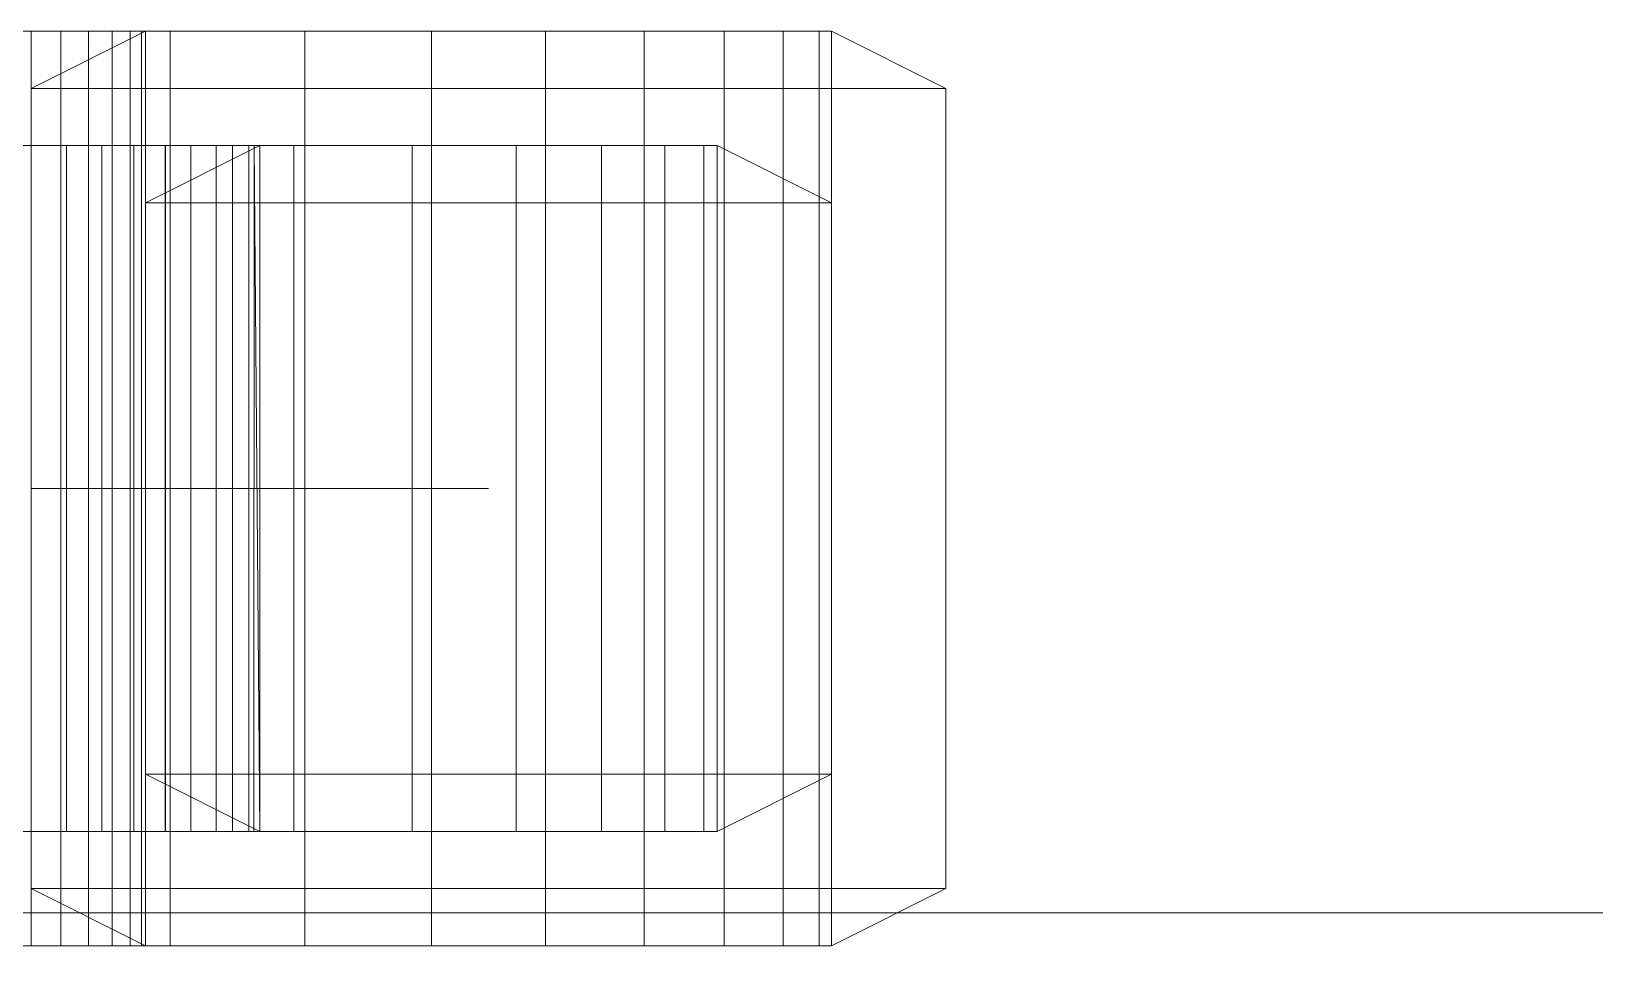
# Model space of a CAD drawing. Header units: inches. Extents: x -3354 to -3, y -8 to 1149.
# Drawn here: x -2851.11 to -2823.75, y 715.11 to 731.42 of the extents above; entities that cross this region are included whole.
import ezdxf

# ---------------------------------------------------------------- set-up
doc = ezdxf.new("R2010")
doc.units = ezdxf.units.IN
doc.header["$MEASUREMENT"] = 0
doc.layers.add('M-HVAC-DUCT', color=70, linetype='Continuous', lineweight=13)
doc.layers.add('M-HVAC-DUCT-CNTR', color=70, linetype='Continuous', lineweight=13)

# ---------------------------------------------------------------- blocks, each defined once
blk = doc.blocks.new('Rectangular Duct Elbow - Radius - Supply-427609-01 - Lower Parking Level')
at = {"layer": 'M-HVAC-DUCT', "color": 8}
blk.add_arc((-8, 8), 8, 270, 0, dxfattribs=at)
at = {"layer": 'M-HVAC-DUCT', "color": 11}
mesh = blk.add_polyface(dxfattribs=at)
corners = [(-4, 8, -6), (-4.196, 6.764, -6), (-4.764, 5.649, -6), (-5.649, 4.764, -6), (-6.764, 4.196, -6), (-8, 4, -6), (-8, 4, 6), (-6.764, 4.196, 6), (-5.649, 4.764, 6), (-4.764, 5.649, 6), (-4.196, 6.764, 6), (-4, 8, 6), (-6.206, 4.48, -6), (-6.206, 4.48, 6), (-7.382, 4.098, -6), (-7.382, 4.098, 6), (-5.206, 5.206, 6), (-5.206, 5.206, -6), (-4.48, 6.206, 6), (-4.48, 6.206, -6), (-4.105, 7.339, 6), (-4.098, 7.382, -6)]
mesh.append_faces([[corners[k] for k in face] for face in [(20, 21, 1, 10), (21, 20, 11)]], dxfattribs={"vtx0": -1, "vtx2": -1, "color": 11})
mesh.append_faces([[corners[k] for k in face] for face in [(7, 13, 12, 4), (3, 12, 13, 8), (4, 14, 15, 7), (16, 9, 2, 17), (18, 10, 1, 19), (19, 2, 9, 18), (17, 3, 8, 16)]], dxfattribs={"vtx1": -1, "vtx3": -1, "color": 11})
mesh.append_faces([[corners[k] for k in face] for face in [(5, 6, 15, 14), (11, 0, 21)]], dxfattribs={"vtx2": -1, "color": 11})
mesh = blk.add_polyface(dxfattribs=at)
corners = [(4, 8, -6), (3.769, 5.659, -6), (3.087, 3.408, -6), (1.978, 1.333, -6), (0.485, -0.485, -6), (-1.333, -1.978, -6), (-3.408, -3.087, -6), (-5.659, -3.769, -6), (-8, -4, -6), (-8, 4, -6), (-6.764, 4.196, -6), (-5.649, 4.764, -6), (-4.764, 5.649, -6), (-4.196, 6.764, -6), (-4, 8, -6)]
mesh.append_faces([[corners[k] for k in face] for face in [(2, 12, 13, 1), (6, 10, 11, 5)]], dxfattribs={"vtx0": -1, "vtx2": -1, "color": 11})
mesh.append_faces([[corners[k] for k in face] for face in [(12, 2, 3, 4)]], dxfattribs={"vtx0": -1, "vtx3": -1, "color": 11})
mesh.append_faces([[corners[k] for k in face] for face in [(6, 7, 10)]], dxfattribs={"vtx1": -1, "vtx2": -1, "color": 11})
mesh.append_faces([[corners[k] for k in face] for face in [(11, 12, 4, 5)]], dxfattribs={"vtx1": -1, "vtx3": -1, "color": 11})
mesh.append_faces([[corners[k] for k in face] for face in [(14, 0, 1, 13)]], dxfattribs={"vtx2": -1, "color": 11})
mesh.append_faces([[corners[k] for k in face] for face in [(7, 8, 9, 10)]], dxfattribs={"vtx3": -1, "color": 11})
mesh = blk.add_polyface(dxfattribs=at)
corners = [(4, 8, 6), (3.769, 5.659, 6), (3.087, 3.408, 6), (1.978, 1.333, 6), (0.485, -0.485, 6), (-1.333, -1.978, 6), (-3.408, -3.087, 6), (-5.659, -3.769, 6), (-8, -4, 6), (-8, -4, -6), (-5.659, -3.769, -6), (-3.408, -3.087, -6), (-1.333, -1.978, -6), (0.485, -0.485, -6), (1.978, 1.333, -6), (3.087, 3.408, -6), (3.769, 5.659, -6), (4, 8, -6)]
mesh.append_faces([[corners[k] for k in face] for face in [(1, 16, 17, 0)]], dxfattribs={"vtx0": -1, "color": 11})
mesh.append_faces([[corners[k] for k in face] for face in [(6, 11, 12, 5), (5, 12, 13, 4), (3, 14, 15, 2), (2, 15, 16, 1), (14, 3, 4, 13)]], dxfattribs={"vtx0": -1, "vtx2": -1, "color": 11})
mesh.append_faces([[corners[k] for k in face] for face in [(10, 11, 6, 7)]], dxfattribs={"vtx1": -1, "vtx3": -1, "color": 11})
mesh.append_faces([[corners[k] for k in face] for face in [(7, 8, 9, 10)]], dxfattribs={"vtx3": -1, "color": 11})
mesh = blk.add_polyface(dxfattribs=at)
corners = [(-4, 8, 6), (-4.196, 6.764, 6), (-4.764, 5.649, 6), (-5.649, 4.764, 6), (-6.764, 4.196, 6), (-8, 4, 6), (-8, -4, 6), (-5.659, -3.769, 6), (-3.408, -3.087, 6), (-1.333, -1.978, 6), (0.485, -0.485, 6), (1.978, 1.333, 6), (3.087, 3.408, 6), (3.769, 5.659, 6), (4, 8, 6)]
mesh.append_faces([[corners[k] for k in face] for face in [(2, 11, 12)]], dxfattribs={"vtx0": -1, "vtx2": -1, "color": 11})
mesh.append_faces([[corners[k] for k in face] for face in [(6, 7, 5)]], dxfattribs={"vtx1": -1, "color": 11})
mesh.append_faces([[corners[k] for k in face] for face in [(9, 10, 3)]], dxfattribs={"vtx1": -1, "vtx2": -1, "color": 11})
mesh.append_faces([[corners[k] for k in face] for face in [(2, 3, 10, 11), (1, 2, 12, 13), (3, 4, 8, 9), (7, 8, 4, 5)]], dxfattribs={"vtx1": -1, "vtx3": -1, "color": 11})
mesh.append_faces([[corners[k] for k in face] for face in [(13, 14, 0, 1)]], dxfattribs={"vtx3": -1, "color": 11})
mesh = blk.add_polyface(dxfattribs=at)
corners = [(4, 8, 6), (4, 8, -6), (-4, 8, -6), (-4, 8, 6)]
mesh.append_faces([[corners[k] for k in face] for face in [(0, 1, 2, 3)]], dxfattribs={"color": 11})
mesh = blk.add_polyface(dxfattribs=at)
corners = [(-8, 4, -6), (-8, -4, -6), (-8, -4, 6), (-8, 4, 6)]
mesh.append_faces([[corners[k] for k in face] for face in [(0, 1, 2, 3)]], dxfattribs={"color": 11})
blk = doc.blocks.new('Rectangular Duct Transition - Angle - Supply-768689-01 - Lower Parking Level')
at = {"layer": 'M-HVAC-DUCT', "color": 11}
mesh = blk.add_polyface(dxfattribs=at)
corners = [(0, 4, -6), (4.828, 6, -5), (4.828, -6, -5), (0, -4, -6)]
mesh.append_faces([[corners[k] for k in face] for face in [(0, 1, 2, 3)]], dxfattribs={"color": 11})
mesh = blk.add_polyface(dxfattribs=at)
corners = [(0, 4, 6), (4.828, 6, 5), (4.828, 6, -5), (0, 4, -6)]
mesh.append_faces([[corners[k] for k in face] for face in [(0, 1, 2, 3)]], dxfattribs={"color": 11})
mesh = blk.add_polyface(dxfattribs=at)
corners = [(0, -4, 6), (4.828, -6, 5), (4.828, 6, 5), (0, 4, 6)]
mesh.append_faces([[corners[k] for k in face] for face in [(0, 1, 2, 3)]], dxfattribs={"color": 11})
mesh = blk.add_polyface(dxfattribs=at)
corners = [(4.828, -6, -5), (4.828, 6, -5), (4.828, 6, 5), (4.828, -6, 5)]
mesh.append_faces([[corners[k] for k in face] for face in [(0, 1, 2, 3)]], dxfattribs={"color": 11})
mesh = blk.add_polyface(dxfattribs=at)
corners = [(0, 4, 6), (0, 4, -6), (0, -4, -6), (0, -4, 6)]
mesh.append_faces([[corners[k] for k in face] for face in [(0, 1, 2, 3)]], dxfattribs={"color": 11})
mesh = blk.add_polyface(dxfattribs=at)
corners = [(0, -4, -6), (4.828, -6, -5), (4.828, -6, 5), (0, -4, 6)]
mesh.append_faces([[corners[k] for k in face] for face in [(0, 1, 2, 3)]], dxfattribs={"color": 11})

msp = doc.modelspace()

# ---------------------------------------------------------------- linework, layer by layer
at = {"layer": 'M-HVAC-DUCT-CNTR', "color": 8}
msp.add_line((-2843.108, 723.419, 477.578), (-2843.108, 723.419, 510.563), dxfattribs=at)

# ---------------------------------------------------------------- block references
at = {"layer": 'M-HVAC-DUCT', "color": 8, "extrusion": (0, -1, 0)}
msp.add_blockref('Rectangular Duct Elbow - Radius - Supply-427609-01 - Lower Parking Level', (-2843.108, 464.75, -723.419), dxfattribs=at)
at = {"layer": 'M-HVAC-DUCT', "color": 11, "extrusion": (0, 1, 0), "rotation": 90}
msp.add_blockref('Rectangular Duct Transition - Angle - Supply-768689-01 - Lower Parking Level', (2843.108, 472.75, 723.419), dxfattribs=at)

# ---------------------------------------------------------------- meshes
at = {"layer": 'M-HVAC-DUCT', "color": 11}
mesh = msp.add_polyface(dxfattribs=at)
corners = [(-2869.108, 715.419, 470.75), (-2851.108, 715.419, 470.75), (-2851.108, 731.419, 470.75), (-2869.108, 731.419, 470.75)]
mesh.append_faces([[corners[k] for k in face] for face in [(0, 1, 2, 3)]], dxfattribs={"color": 11})
mesh = msp.add_polyface(dxfattribs=at)
corners = [(-2869.108, 731.419, 470.75), (-2851.108, 731.419, 470.75), (-2851.108, 731.419, 458.75), (-2869.108, 731.419, 458.75)]
mesh.append_faces([[corners[k] for k in face] for face in [(0, 1, 2, 3)]], dxfattribs={"color": 11})
mesh = msp.add_polyface(dxfattribs=at)
corners = [(-2869.108, 731.419, 458.75), (-2851.108, 731.419, 458.75), (-2851.108, 715.419, 458.75), (-2869.108, 715.419, 458.75)]
mesh.append_faces([[corners[k] for k in face] for face in [(0, 1, 2, 3)]], dxfattribs={"color": 11})
mesh = msp.add_polyface(dxfattribs=at)
corners = [(-2851.108, 715.419, 458.75), (-2851.108, 731.419, 458.75), (-2851.108, 731.419, 470.75), (-2851.108, 715.419, 470.75)]
mesh.append_faces([[corners[k] for k in face] for face in [(0, 1, 2, 3)]], dxfattribs={"color": 11})
mesh = msp.add_polyface(dxfattribs=at)
corners = [(-2849.108, 731.419, 472.75), (-2837.108, 731.419, 472.75), (-2837.321, 731.419, 470.319), (-2837.953, 731.419, 467.962), (-2838.984, 731.419, 465.75), (-2840.384, 731.419, 463.751), (-2842.109, 731.419, 462.025), (-2844.108, 731.419, 460.626), (-2846.32, 731.419, 459.594), (-2848.677, 731.419, 458.963), (-2851.108, 731.419, 458.75), (-2851.108, 731.419, 470.75), (-2850.591, 731.419, 470.818), (-2850.108, 731.419, 471.018), (-2849.694, 731.419, 471.336), (-2849.376, 731.419, 471.75), (-2849.177, 731.419, 472.232)]
mesh.append_faces([[corners[k] for k in face] for face in [(2, 0, 1)]], dxfattribs={"vtx0": -1, "color": 11})
mesh.append_faces([[corners[k] for k in face] for face in [(5, 14, 15, 4)]], dxfattribs={"vtx0": -1, "vtx2": -1, "color": 11})
mesh.append_faces([[corners[k] for k in face] for face in [(7, 8, 13), (5, 6, 14)]], dxfattribs={"vtx1": -1, "vtx2": -1, "color": 11})
mesh.append_faces([[corners[k] for k in face] for face in [(13, 14, 6, 7), (16, 0, 2, 3), (12, 13, 8, 9), (15, 16, 3, 4)]], dxfattribs={"vtx1": -1, "vtx3": -1, "color": 11})
mesh.append_faces([[corners[k] for k in face] for face in [(9, 10, 11, 12)]], dxfattribs={"vtx3": -1, "color": 11})
mesh = msp.add_polyface(dxfattribs=at)
corners = [(-2851.108, 715.419, 470.75), (-2850.591, 715.419, 470.818), (-2850.108, 715.419, 471.018), (-2849.694, 715.419, 471.336), (-2849.376, 715.419, 471.75), (-2849.177, 715.419, 472.232), (-2849.108, 715.419, 472.75), (-2849.108, 731.419, 472.75), (-2849.177, 731.419, 472.232), (-2849.376, 731.419, 471.75), (-2849.694, 731.419, 471.336), (-2850.108, 731.419, 471.018), (-2850.591, 731.419, 470.818), (-2851.108, 731.419, 470.75)]
mesh.append_faces([[corners[k] for k in face] for face in [(8, 5, 6, 7)]], dxfattribs={"vtx0": -1, "color": 11})
mesh.append_faces([[corners[k] for k in face] for face in [(9, 4, 5, 8), (4, 9, 10, 3), (12, 1, 2, 11), (3, 10, 11, 2)]], dxfattribs={"vtx0": -1, "vtx2": -1, "color": 11})
mesh.append_faces([[corners[k] for k in face] for face in [(13, 0, 1, 12)]], dxfattribs={"vtx2": -1, "color": 11})
mesh = msp.add_polyface(dxfattribs=at)
corners = [(-2851.108, 715.419, 470.75), (-2851.108, 731.419, 470.75), (-2851.108, 731.419, 458.75), (-2851.108, 715.419, 458.75)]
mesh.append_faces([[corners[k] for k in face] for face in [(0, 1, 2, 3)]], dxfattribs={"color": 11})
mesh = msp.add_polyface(dxfattribs=at)
corners = [(-2837.108, 715.419, 472.75), (-2837.321, 715.419, 470.319), (-2837.953, 715.419, 467.962), (-2838.984, 715.419, 465.75), (-2840.384, 715.419, 463.751), (-2842.109, 715.419, 462.025), (-2844.108, 715.419, 460.626), (-2846.32, 715.419, 459.594), (-2848.677, 715.419, 458.963), (-2851.108, 715.419, 458.75), (-2851.108, 731.419, 458.75), (-2848.677, 731.419, 458.963), (-2846.32, 731.419, 459.594), (-2844.108, 731.419, 460.626), (-2842.109, 731.419, 462.025), (-2840.384, 731.419, 463.751), (-2838.984, 731.419, 465.75), (-2837.953, 731.419, 467.962), (-2837.321, 731.419, 470.319), (-2837.108, 731.419, 472.75)]
mesh.append_faces([[corners[k] for k in face] for face in [(8, 11, 12, 7)]], dxfattribs={"vtx0": -1, "vtx2": -1, "color": 11})
mesh.append_faces([[corners[k] for k in face] for face in [(10, 11, 8, 9)]], dxfattribs={"vtx1": -1, "color": 11})
mesh.append_faces([[corners[k] for k in face] for face in [(12, 13, 6, 7), (13, 14, 5, 6), (4, 5, 14, 15), (15, 16, 3, 4), (17, 18, 1, 2), (16, 17, 2, 3)]], dxfattribs={"vtx1": -1, "vtx3": -1, "color": 11})
mesh.append_faces([[corners[k] for k in face] for face in [(18, 19, 0, 1)]], dxfattribs={"vtx3": -1, "color": 11})
mesh = msp.add_polyface(dxfattribs=at)
corners = [(-2849.108, 731.419, 472.75), (-2851.108, 730.419, 477.578), (-2835.108, 730.419, 477.578), (-2837.108, 731.419, 472.75)]
mesh.append_faces([[corners[k] for k in face] for face in [(0, 1, 2, 3)]], dxfattribs={"color": 11})
mesh = msp.add_polyface(dxfattribs=at)
corners = [(-2849.108, 715.419, 472.75), (-2851.108, 716.419, 477.578), (-2851.108, 730.419, 477.578), (-2849.108, 731.419, 472.75)]
mesh.append_faces([[corners[k] for k in face] for face in [(0, 1, 2, 3)]], dxfattribs={"color": 11})
mesh = msp.add_polyface(dxfattribs=at)
corners = [(-2837.108, 715.419, 472.75), (-2837.108, 731.419, 472.75), (-2849.108, 731.419, 472.75), (-2849.108, 715.419, 472.75)]
mesh.append_faces([[corners[k] for k in face] for face in [(0, 1, 2, 3)]], dxfattribs={"color": 11})
mesh = msp.add_polyface(dxfattribs=at)
corners = [(-2849.108, 715.419, 472.75), (-2849.108, 731.419, 472.75), (-2837.108, 731.419, 472.75), (-2837.108, 715.419, 472.75)]
mesh.append_faces([[corners[k] for k in face] for face in [(0, 1, 2, 3)]], dxfattribs={"color": 11})
mesh = msp.add_polyface(dxfattribs=at)
corners = [(-2837.108, 731.419, 472.75), (-2835.108, 730.419, 477.578), (-2835.108, 716.419, 477.578), (-2837.108, 715.419, 472.75)]
mesh.append_faces([[corners[k] for k in face] for face in [(0, 1, 2, 3)]], dxfattribs={"color": 11})
mesh = msp.add_polyface(dxfattribs=at)
corners = [(-2851.108, 730.419, 510.563), (-2851.108, 716.419, 510.563), (-2835.108, 716.419, 510.563), (-2835.108, 730.419, 510.563)]
mesh.append_faces([[corners[k] for k in face] for face in [(0, 1, 2, 3)]], dxfattribs={"color": 11})
mesh = msp.add_polyface(dxfattribs=at)
corners = [(-2835.108, 730.419, 477.578), (-2835.108, 716.419, 477.578), (-2851.108, 716.419, 477.578), (-2851.108, 730.419, 477.578)]
mesh.append_faces([[corners[k] for k in face] for face in [(0, 1, 2, 3)]], dxfattribs={"color": 11})
mesh = msp.add_polyface(dxfattribs=at)
corners = [(-2851.108, 730.419, 477.578), (-2851.108, 730.419, 510.563), (-2835.108, 730.419, 510.563), (-2835.108, 730.419, 477.578)]
mesh.append_faces([[corners[k] for k in face] for face in [(0, 1, 2, 3)]], dxfattribs={"color": 11})
mesh = msp.add_polyface(dxfattribs=at)
corners = [(-2851.108, 716.419, 477.578), (-2851.108, 716.419, 510.563), (-2851.108, 730.419, 510.563), (-2851.108, 730.419, 477.578)]
mesh.append_faces([[corners[k] for k in face] for face in [(0, 1, 2, 3)]], dxfattribs={"color": 11})
mesh = msp.add_polyface(dxfattribs=at)
corners = [(-2835.108, 730.419, 477.578), (-2851.108, 730.419, 477.578), (-2851.108, 716.419, 477.578), (-2835.108, 716.419, 477.578)]
mesh.append_faces([[corners[k] for k in face] for face in [(0, 1, 2, 3)]], dxfattribs={"color": 11})
mesh = msp.add_polyface(dxfattribs=at)
corners = [(-2835.108, 730.419, 477.578), (-2835.108, 730.419, 510.563), (-2835.108, 716.419, 510.563), (-2835.108, 716.419, 477.578)]
mesh.append_faces([[corners[k] for k in face] for face in [(0, 1, 2, 3)]], dxfattribs={"color": 11})
mesh = msp.add_polyface(dxfattribs=at)
corners = [(-2869.108, 729.419, 460.75), (-2851.108, 729.419, 460.75), (-2851.108, 717.419, 460.75), (-2869.108, 717.419, 460.75)]
mesh.append_faces([[corners[k] for k in face] for face in [(0, 1, 2, 3)]], dxfattribs={"color": 11})
mesh = msp.add_polyface(dxfattribs=at)
corners = [(-2869.108, 717.419, 468.75), (-2851.108, 717.419, 468.75), (-2851.108, 729.419, 468.75), (-2869.108, 729.419, 468.75)]
mesh.append_faces([[corners[k] for k in face] for face in [(0, 1, 2, 3)]], dxfattribs={"color": 11})
mesh = msp.add_polyface(dxfattribs=at)
corners = [(-2869.108, 729.419, 468.75), (-2851.108, 729.419, 468.75), (-2851.108, 729.419, 460.75), (-2869.108, 729.419, 460.75)]
mesh.append_faces([[corners[k] for k in face] for face in [(0, 1, 2, 3)]], dxfattribs={"color": 11})
mesh = msp.add_polyface(dxfattribs=at)
corners = [(-2851.108, 729.419, 468.75), (-2851.108, 717.419, 468.75), (-2851.108, 717.419, 460.75), (-2851.108, 729.419, 460.75)]
mesh.append_faces([[corners[k] for k in face] for face in [(0, 1, 2, 3)]], dxfattribs={"color": 11})
mesh = msp.add_polyface(dxfattribs=at)
corners = [(-2837.108, 718.419, 510.563), (-2837.108, 728.419, 510.563), (-2849.108, 728.419, 510.563), (-2849.108, 718.419, 510.563)]
mesh.append_faces([[corners[k] for k in face] for face in [(0, 1, 2, 3)]], dxfattribs={"color": 11})
mesh = msp.add_polyface(dxfattribs=at)
corners = [(-2849.108, 718.419, 477.578), (-2849.108, 728.419, 477.578), (-2837.108, 728.419, 477.578), (-2837.108, 718.419, 477.578)]
mesh.append_faces([[corners[k] for k in face] for face in [(0, 1, 2, 3)]], dxfattribs={"color": 11})
mesh = msp.add_polyface(dxfattribs=at)
corners = [(-2849.108, 718.419, 477.578), (-2849.108, 718.419, 510.563), (-2849.108, 728.419, 510.563), (-2849.108, 728.419, 477.578)]
mesh.append_faces([[corners[k] for k in face] for face in [(0, 1, 2, 3)]], dxfattribs={"color": 11})
mesh = msp.add_polyface(dxfattribs=at)
corners = [(-2849.108, 728.419, 477.578), (-2849.108, 728.419, 510.563), (-2837.108, 728.419, 510.563), (-2837.108, 728.419, 477.578)]
mesh.append_faces([[corners[k] for k in face] for face in [(0, 1, 2, 3)]], dxfattribs={"color": 11})
mesh = msp.add_polyface(dxfattribs=at)
corners = [(-2837.108, 728.419, 477.578), (-2837.108, 728.419, 510.563), (-2837.108, 718.419, 510.563), (-2837.108, 718.419, 477.578)]
mesh.append_faces([[corners[k] for k in face] for face in [(0, 1, 2, 3)]], dxfattribs={"color": 11})
mesh = msp.add_polyface(dxfattribs=at)
corners = [(-2837.108, 718.419, 477.578), (-2837.108, 718.419, 510.563), (-2849.108, 718.419, 510.563), (-2849.108, 718.419, 477.578)]
mesh.append_faces([[corners[k] for k in face] for face in [(0, 1, 2, 3)]], dxfattribs={"color": 11})
mesh = msp.add_polyface(dxfattribs=at)
corners = [(-2869.108, 717.419, 460.75), (-2851.108, 717.419, 460.75), (-2851.108, 717.419, 468.75), (-2869.108, 717.419, 468.75)]
mesh.append_faces([[corners[k] for k in face] for face in [(0, 1, 2, 3)]], dxfattribs={"color": 11})
mesh = msp.add_polyface(dxfattribs=at)
corners = [(-2835.108, 716.419, 477.578), (-2835.108, 716.419, 510.563), (-2851.108, 716.419, 510.563), (-2851.108, 716.419, 477.578)]
mesh.append_faces([[corners[k] for k in face] for face in [(0, 1, 2, 3)]], dxfattribs={"color": 11})
mesh = msp.add_polyface(dxfattribs=at)
corners = [(-2837.108, 715.419, 472.75), (-2835.108, 716.419, 477.578), (-2851.108, 716.419, 477.578), (-2849.108, 715.419, 472.75)]
mesh.append_faces([[corners[k] for k in face] for face in [(0, 1, 2, 3)]], dxfattribs={"color": 11})
at = {"layer": 'M-HVAC-DUCT', "color": 6}
mesh = msp.add_polyface(dxfattribs=at)
corners = [(-2768.563, 715.998, 471.75), (-2895.969, 715.998, 471.75), (-2895.969, 699.998, 471.75), (-2768.563, 699.998, 471.75)]
mesh.append_faces([[corners[k] for k in face] for face in [(0, 1, 2, 3)]], dxfattribs={"color": 6})
mesh = msp.add_polyface(dxfattribs=at)
corners = [(-2768.563, 699.998, 457.75), (-2895.969, 699.998, 457.75), (-2895.969, 715.998, 457.75), (-2768.563, 715.998, 457.75)]
mesh.append_faces([[corners[k] for k in face] for face in [(0, 1, 2, 3)]], dxfattribs={"color": 6})
mesh = msp.add_polyface(dxfattribs=at)
corners = [(-2768.563, 715.998, 457.75), (-2895.969, 715.998, 457.75), (-2895.969, 715.998, 471.75), (-2768.563, 715.998, 471.75)]
mesh.append_faces([[corners[k] for k in face] for face in [(0, 1, 2, 3)]], dxfattribs={"color": 6})
at = {"layer": 'M-HVAC-DUCT', "color": 11}
mesh = msp.add_polyface(dxfattribs=at)
corners = [(-2869.108, 715.419, 458.75), (-2851.108, 715.419, 458.75), (-2851.108, 715.419, 470.75), (-2869.108, 715.419, 470.75)]
mesh.append_faces([[corners[k] for k in face] for face in [(0, 1, 2, 3)]], dxfattribs={"color": 11})
mesh = msp.add_polyface(dxfattribs=at)
corners = [(-2849.108, 715.419, 472.75), (-2849.177, 715.419, 472.232), (-2849.376, 715.419, 471.75), (-2849.694, 715.419, 471.336), (-2850.108, 715.419, 471.018), (-2850.591, 715.419, 470.818), (-2851.108, 715.419, 470.75), (-2851.108, 715.419, 458.75), (-2848.677, 715.419, 458.963), (-2846.32, 715.419, 459.594), (-2844.108, 715.419, 460.626), (-2842.109, 715.419, 462.025), (-2840.384, 715.419, 463.751), (-2838.984, 715.419, 465.75), (-2837.953, 715.419, 467.962), (-2837.321, 715.419, 470.319), (-2837.108, 715.419, 472.75)]
mesh.append_faces([[corners[k] for k in face] for face in [(3, 12, 2)]], dxfattribs={"vtx0": -1, "vtx1": -1, "color": 11})
mesh.append_faces([[corners[k] for k in face] for face in [(5, 8, 9, 4)]], dxfattribs={"vtx0": -1, "vtx2": -1, "color": 11})
mesh.append_faces([[corners[k] for k in face] for face in [(4, 9, 10, 11)]], dxfattribs={"vtx0": -1, "vtx3": -1, "color": 11})
mesh.append_faces([[corners[k] for k in face] for face in [(13, 14, 2, 12)]], dxfattribs={"vtx1": -1, "vtx2": -1, "color": 11})
mesh.append_faces([[corners[k] for k in face] for face in [(14, 15, 1, 2), (11, 12, 3, 4)]], dxfattribs={"vtx1": -1, "vtx3": -1, "color": 11})
mesh.append_faces([[corners[k] for k in face] for face in [(6, 7, 8, 5)]], dxfattribs={"vtx2": -1, "color": 11})
mesh.append_faces([[corners[k] for k in face] for face in [(15, 16, 0, 1)]], dxfattribs={"vtx3": -1, "color": 11})

doc.saveas('drawing.dxf')
